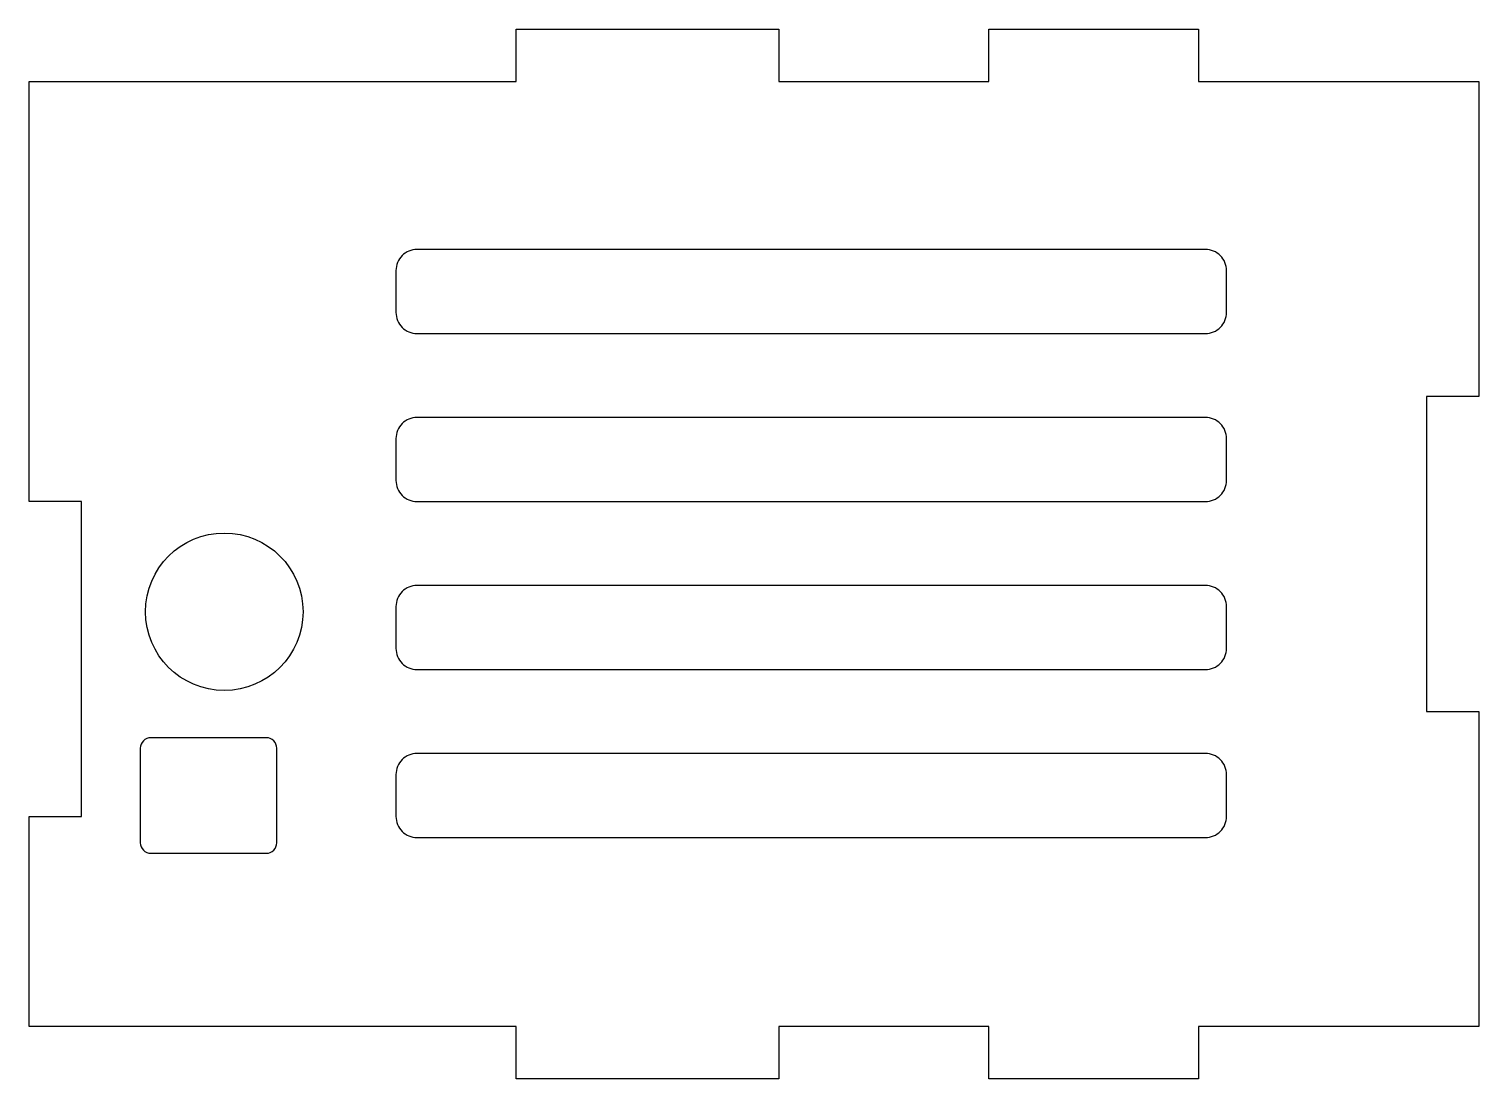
# Model space of a CAD drawing. Header units: millimetres. Extents: x -78 to 60, y -98 to 2.
import ezdxf

# ---------------------------------------------------------------- set-up
doc = ezdxf.new("R2010")
doc.units = ezdxf.units.MM
doc.layers.get('0').update_dxf_attribs({"linetype": 'CONTINUOUS'})

msp = doc.modelspace()

# ---------------------------------------------------------------- linework, layer by layer
msp.add_lwpolyline([(13.3, 2), (33.3, 2), (33.3, -3), (60, -3), (60, -33), (55, -33), (55, -63), (60, -63), (60, -93), (33.3, -93), (33.3, -98), (13.3, -98), (13.3, -93), (-6.7, -93), (-6.7, -98), (-31.7, -98), (-31.7, -93), (-78.1, -93), (-78.1, -73), (-73.1, -73), (-73.1, -43), (-78.1, -43), (-78.1, -3), (-31.7, -3), (-31.7, 2), (-6.7, 2), (-6.7, -3), (13.3, -3)], close=True)
for points in [[(-41.15, -27), (33.95, -27, 0.414214), (35.95, -25), (35.95, -21, 0.414214), (33.95, -19), (-41.15, -19, 0.414214), (-43.15, -21), (-43.15, -25, 0.414214)], [(-41.15, -43), (33.95, -43, 0.414214), (35.95, -41), (35.95, -37, 0.414214), (33.95, -35), (-41.15, -35, 0.414214), (-43.15, -37), (-43.15, -41, 0.414214)], [(-41.15, -59), (33.95, -59, 0.414214), (35.95, -57), (35.95, -53, 0.414214), (33.95, -51), (-41.15, -51, 0.414214), (-43.15, -53), (-43.15, -57, 0.414214)], [(-54.5, -75.5), (-54.5, -66.5, 0.414214), (-55.5, -65.5), (-66.5, -65.5, 0.414214), (-67.5, -66.5), (-67.5, -75.5, 0.414214), (-66.5, -76.5), (-55.5, -76.5, 0.414214)], [(-41.15, -75), (33.95, -75, 0.414214), (35.95, -73), (35.95, -69, 0.414214), (33.95, -67), (-41.15, -67, 0.414214), (-43.15, -69), (-43.15, -73, 0.414214)]]:
    msp.add_lwpolyline(points, format="xyb", close=True)
msp.add_circle((-59.5, -53.5), 7.5)

doc.saveas('drawing.dxf')
